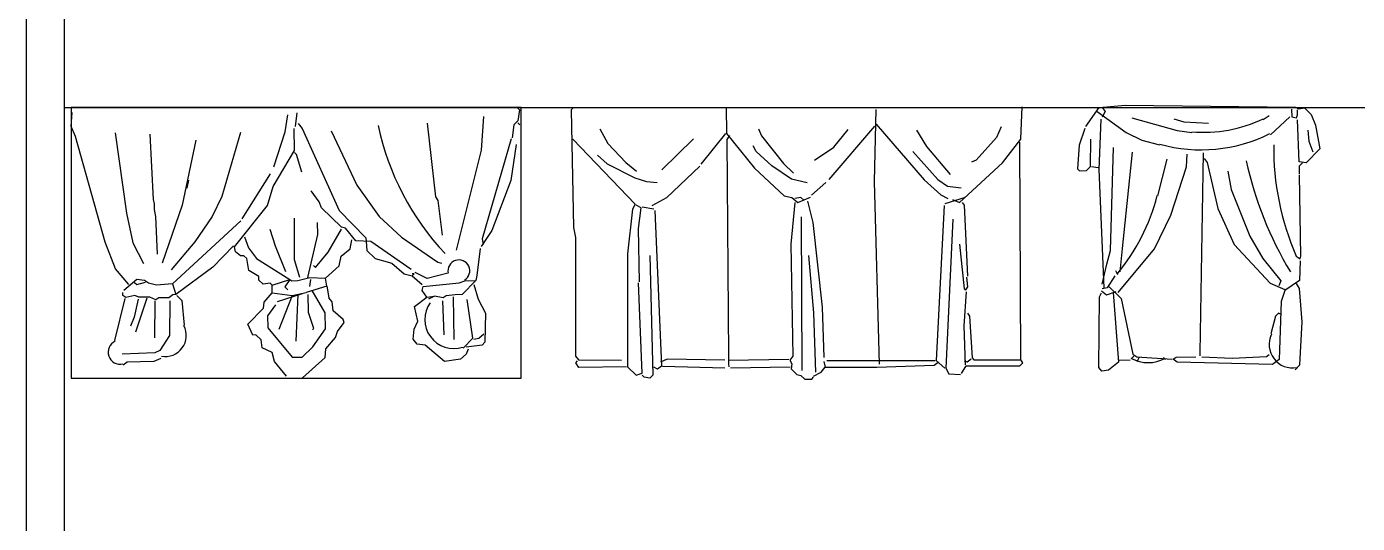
# Model space of a CAD drawing. Header units: inches. Extents: x 8.9 to 51.4, y 16 to 40.8.
# Drawn here: x 30.36 to 42.29, y 28.59 to 33.04 of the extents above; entities that cross this region are included whole.
import ezdxf

# ---------------------------------------------------------------- set-up
doc = ezdxf.new("R2010")
doc.units = ezdxf.units.IN
doc.header["$MEASUREMENT"] = 0
for name, color, linetype in [('02', 2, 'Continuous'), ('4', 4, 'Continuous'), ('kadrbm', 4, 'Continuous')]:
    doc.layers.add(name, color=color, linetype=linetype)

# ---------------------------------------------------------------- blocks, each defined once
blk = doc.blocks.new('kadrbm')
at = {"layer": 'kadrbm', "color": 4}
blk.add_lwpolyline([(0, 0), (0, 24.797), (21, 24.797), (21, 0), (0, 0)], close=True, dxfattribs=at)
blk.add_lwpolyline([(20.663, 0.326), (20.663, 24.46), (0.337, 24.46), (0.337, 0.326), (20.663, 0.326)], dxfattribs=at)

msp = doc.modelspace()

# ---------------------------------------------------------------- linework, layer by layer
at = {"layer": '02'}
for p, q in [((39.271, 32.036), (39.283, 32.324)), ((39.973, 32.318), (40.21, 32.34)), ((40.21, 32.34), (41.732, 32.323)), ((41.732, 32.323), (41.759, 32.306)), ((30.761, 32.148), (30.768, 32.273)), ((32.679, 32.101), (32.703, 32.253)), ((32.783, 32.272), (32.767, 32.147)), ((34.438, 31.936), (34.459, 32.239)), ((34.761, 32.316), (34.779, 32.298)), ((34.779, 32.298), (34.763, 32.2)), ((35.259, 32.315), (35.242, 32.297)), ((35.242, 32.297), (35.261, 31.241)), ((36.63, 32.321), (36.634, 32.086)), ((37.959, 31.655), (37.974, 32.301)), ((39.853, 32.149), (39.973, 32.318)), ((39.956, 32.283), (40.214, 32.094)), ((39.974, 31.764), (39.992, 32.213)), ((39.999, 32.319), (40.026, 32.284)), ((40.026, 32.284), (40.001, 32.231)), ((40.265, 32.227), (40.672, 32.111)), ((40.643, 32.216), (40.732, 32.191)), ((41.444, 32.212), (41.496, 32.248)), ((41.508, 32.073), (41.681, 32.234)), ((41.698, 32.305), (41.699, 32.234)), ((41.699, 32.234), (41.743, 32.226)), ((41.743, 32.226), (41.751, 32.253)), ((41.751, 32.253), (41.75, 32.297)), ((41.767, 31.831), (41.752, 32.209)), ((41.759, 32.306), (41.812, 32.315)), ((41.812, 32.315), (41.874, 32.255)), ((41.874, 32.255), (41.911, 32.159)), ((30.798, 32.059), (30.761, 32.148)), ((31.154, 32.092), (31.256, 31.372)), ((32.278, 32.094), (32.109, 31.52)), ((32.577, 31.787), (32.679, 32.101)), ((32.762, 31.933), (32.758, 32.129)), ((32.793, 32.174), (32.83, 32.13)), ((32.83, 32.13), (33.163, 31.396)), ((33.089, 32.108), (33.32, 31.622)), ((33.952, 32.177), (34.026, 31.518)), ((34.728, 32.164), (34.712, 32.047)), ((34.763, 32.2), (34.728, 32.164)), ((34.782, 32.164), (34.763, 32.182)), ((35.498, 32.127), (35.57, 31.997)), ((36.625, 32.086), (36.403, 31.811)), ((36.634, 32.086), (36.883, 31.776)), ((36.921, 32.126), (36.948, 32.065)), ((37.959, 32.152), (37.549, 31.674)), ((37.596, 31.963), (37.724, 32.122)), ((37.976, 32.17), (38.404, 31.671)), ((38.335, 32.115), (38.425, 31.969)), ((39.094, 32.146), (39.052, 32.049)), ((39.844, 32.131), (39.794, 31.981)), ((40.214, 32.094), (40.356, 32.026)), ((40.672, 32.111), (40.804, 32.095)), ((40.732, 32.191), (40.952, 32.177)), ((41.842, 32.114), (41.852, 32.017)), ((41.911, 32.159), (41.95, 31.948)), ((31.064, 31.11), (30.798, 32.059)), ((31.466, 32.08), (31.495, 31.492)), ((31.878, 32.025), (31.754, 31.443)), ((34.704, 32.038), (34.443, 31.142)), ((34.749, 31.986), (34.701, 31.664)), ((35.255, 32.035), (35.816, 31.452)), ((35.57, 31.997), (35.73, 31.825)), ((36.338, 32.037), (36.055, 31.761)), ((36.66, 32.069), (36.635, 32.033)), ((36.635, 32.033), (36.651, 30.087)), ((36.898, 31.924), (36.871, 31.976)), ((36.948, 32.065), (37.145, 31.815)), ((38.425, 31.969), (38.639, 31.719)), ((39.052, 32.049), (38.872, 31.845)), ((39.108, 31.823), (39.271, 32.036)), ((39.27, 30.054), (39.262, 32.009)), ((39.794, 31.981), (39.78, 31.77)), ((39.894, 31.789), (39.899, 32.036)), ((40.356, 32.026), (40.515, 31.985)), ((41.852, 32.017), (41.889, 31.921)), ((32.571, 31.609), (32.762, 31.933)), ((32.78, 31.898), (32.762, 31.915)), ((32.828, 31.738), (32.78, 31.898)), ((34.213, 31.04), (34.438, 31.936)), ((35.476, 31.891), (35.565, 31.814)), ((37.04, 31.796), (36.898, 31.924)), ((37.423, 31.846), (37.596, 31.963)), ((38.304, 31.923), (38.526, 31.674)), ((38.872, 31.845), (38.829, 31.827)), ((40.075, 31.036), (40.102, 31.96)), ((40.27, 31.919), (40.18, 31.055)), ((40.579, 31.854), (40.497, 31.527)), ((40.756, 31.787), (40.763, 31.901)), ((40.904, 31.912), (40.874, 30.117)), ((40.914, 31.86), (40.941, 31.825)), ((41.95, 31.948), (41.829, 31.823)), ((35.565, 31.814), (35.811, 31.687)), ((35.73, 31.825), (35.828, 31.749)), ((36.394, 31.793), (36.094, 31.509)), ((36.883, 31.776), (37.15, 31.527)), ((37.217, 31.677), (37.04, 31.796)), ((37.145, 31.815), (37.233, 31.73)), ((38.722, 31.467), (39.108, 31.823)), ((39.78, 31.77), (39.798, 31.752)), ((39.798, 31.752), (39.86, 31.753)), ((39.86, 31.753), (39.894, 31.789)), ((39.903, 31.789), (39.965, 31.782)), ((40.019, 30.701), (39.974, 31.764)), ((40.614, 31.353), (40.756, 31.787)), ((40.941, 31.825), (41.036, 31.413)), ((41.127, 31.749), (41.156, 31.583)), ((41.829, 31.823), (41.767, 31.831)), ((41.768, 31.796), (41.794, 31.822)), ((41.769, 31.725), (41.768, 31.796)), ((31.812, 31.667), (31.796, 31.595)), ((32.543, 31.724), (32.291, 31.319)), ((32.521, 31.439), (32.571, 31.609)), ((33.32, 31.622), (33.521, 31.34)), ((34.701, 31.664), (34.531, 31.215)), ((35.811, 31.687), (35.917, 31.654)), ((35.917, 31.654), (36.013, 31.647)), ((37.357, 31.644), (37.217, 31.677)), ((37.523, 31.647), (37.394, 31.532)), ((38.005, 30.015), (37.959, 31.655)), ((38.404, 31.671), (38.555, 31.534)), ((38.526, 31.674), (38.615, 31.614)), ((38.615, 31.614), (38.737, 31.599)), ((41.782, 30.986), (41.769, 31.716)), ((31.495, 31.492), (31.504, 31.456)), ((32.109, 31.52), (32.023, 31.341)), ((32.984, 31.473), (32.911, 31.57)), ((34.026, 31.518), (34.045, 31.483)), ((36.094, 31.509), (35.964, 31.437)), ((37.15, 31.527), (37.22, 31.511)), ((37.22, 31.511), (37.273, 31.468)), ((37.298, 31.512), (37.246, 31.503)), ((37.273, 31.468), (37.386, 31.514)), ((37.325, 31.487), (37.298, 31.512)), ((38.555, 31.534), (38.617, 31.501)), ((38.773, 31.512), (38.591, 31.456)), ((38.66, 31.493), (38.722, 31.467)), ((41.156, 31.583), (41.322, 31.163)), ((31.256, 31.372), (31.314, 31.105)), ((31.504, 31.456), (31.505, 31.403)), ((31.505, 31.403), (31.515, 31.341)), ((31.754, 31.443), (31.576, 30.923)), ((32.224, 31.068), (32.521, 31.439)), ((33.003, 31.42), (32.984, 31.473)), ((33.184, 31.245), (33.003, 31.42)), ((33.163, 31.396), (33.4, 31.151)), ((34.045, 31.483), (34.086, 31.172)), ((35.79, 31.408), (35.745, 31.005)), ((35.816, 31.452), (35.79, 31.408)), ((35.868, 31.418), (35.824, 31.443)), ((35.846, 31.234), (35.868, 31.418)), ((35.877, 31.427), (35.982, 31.411)), ((35.991, 31.394), (36.05, 29.998)), ((37.247, 31.468), (37.21, 31.092)), ((37.36, 31.479), (37.407, 31.287)), ((38.583, 31.439), (38.511, 30.05)), ((38.766, 31.442), (38.748, 31.468)), ((38.795, 30.805), (38.766, 31.442)), ((41.036, 31.413), (41.182, 31.09)), ((31.515, 31.341), (31.53, 31.002)), ((32.282, 31.301), (31.668, 30.738)), ((32.023, 31.341), (31.867, 31.115)), ((32.761, 30.952), (32.763, 31.327)), ((32.971, 31.179), (32.969, 31.286)), ((33.521, 31.34), (33.72, 31.156)), ((37.301, 31.338), (37.308, 29.959)), ((37.407, 31.287), (37.49, 30.529)), ((38.663, 31.318), (38.599, 29.981)), ((40.47, 31.052), (40.614, 31.353)), ((32.312, 31.158), (32.349, 31.061)), ((32.59, 31.074), (32.542, 31.225)), ((32.88, 30.794), (32.971, 31.179)), ((33.063, 31.02), (33.184, 31.227)), ((33.22, 31.237), (33.184, 31.245)), ((33.311, 31.122), (33.22, 31.237)), ((33.259, 31.05), (33.275, 31.131)), ((33.4, 31.151), (33.403, 31.118)), ((33.72, 31.156), (34.045, 30.93)), ((34.531, 31.215), (34.435, 31.071)), ((34.443, 31.142), (34.453, 31.089)), ((35.261, 31.241), (35.28, 31.154)), ((35.28, 31.154), (35.281, 30.089)), ((35.854, 30.754), (35.846, 31.234)), ((41.322, 31.163), (41.439, 30.963)), ((31.158, 30.871), (31.064, 31.11)), ((31.314, 31.105), (31.407, 30.92)), ((31.867, 31.115), (31.657, 30.862)), ((32.215, 31.077), (32.031, 30.886)), ((32.234, 31.023), (32.224, 31.068)), ((32.279, 30.989), (32.234, 31.023)), ((32.349, 31.061), (32.422, 30.964)), ((32.683, 30.844), (32.59, 31.074)), ((32.949, 30.884), (33.063, 31.02)), ((33.18, 30.986), (33.259, 31.05)), ((33.445, 31.116), (33.311, 31.122)), ((33.403, 31.118), (33.41, 31.035)), ((33.41, 31.035), (33.483, 30.965)), ((33.806, 30.864), (33.445, 31.116)), ((34.426, 31.053), (34.395, 30.811)), ((37.21, 31.092), (37.227, 30.088)), ((38.72, 31.092), (38.762, 30.691)), ((40.042, 30.912), (40.075, 31.036)), ((40.143, 30.659), (40.47, 31.052)), ((40.18, 31.055), (40.157, 30.844)), ((41.182, 31.09), (41.505, 30.744)), ((32.306, 30.989), (32.279, 30.989)), ((32.333, 30.963), (32.306, 30.989)), ((32.353, 30.856), (32.333, 30.963)), ((32.422, 30.964), (32.719, 30.777)), ((32.808, 30.793), (32.761, 30.952)), ((32.931, 30.902), (32.949, 30.884)), ((33.04, 30.788), (33.163, 30.897)), ((33.163, 30.897), (33.18, 30.986)), ((33.483, 30.965), (33.635, 30.923)), ((33.635, 30.923), (33.744, 30.827)), ((34.045, 30.93), (34.081, 30.922)), ((35.745, 31.005), (35.745, 29.993)), ((35.946, 30.991), (35.973, 29.918)), ((37.369, 30.99), (37.412, 30.476)), ((40.001, 30.735), (40.042, 30.912)), ((41.439, 30.963), (41.601, 30.763)), ((41.738, 30.986), (41.774, 30.96)), ((41.774, 30.942), (41.768, 30.766)), ((41.774, 30.96), (41.782, 30.986)), ((31.276, 30.73), (31.158, 30.871)), ((31.347, 30.776), (31.232, 30.676)), ((31.418, 30.768), (31.347, 30.776)), ((32.031, 30.886), (31.697, 30.64)), ((32.443, 30.804), (32.353, 30.856)), ((32.443, 30.769), (32.443, 30.804)), ((32.56, 30.726), (32.719, 30.777)), ((32.719, 30.777), (32.676, 30.71)), ((32.719, 30.777), (32.738, 30.765)), ((32.791, 30.766), (32.898, 30.794)), ((32.898, 30.794), (33.04, 30.788)), ((32.899, 30.714), (32.907, 30.777)), ((33.052, 30.717), (33.04, 30.788)), ((33.744, 30.827), (33.816, 30.81)), ((33.833, 30.828), (33.815, 30.828)), ((33.816, 30.81), (33.833, 30.828)), ((33.816, 30.81), (33.906, 30.732)), ((33.95, 30.786), (33.842, 30.838)), ((34.136, 30.834), (33.95, 30.786)), ((34.395, 30.811), (34.387, 30.767)), ((38.796, 30.709), (38.786, 30.796)), ((40.114, 30.808), (40.045, 30.701)), ((40.14, 30.817), (40.122, 30.852)), ((31.224, 30.631), (31.224, 30.658)), ((31.329, 30.749), (31.347, 30.732)), ((31.347, 30.732), (31.427, 30.751)), ((31.454, 30.742), (31.418, 30.768)), ((31.526, 30.726), (31.454, 30.742)), ((31.668, 30.738), (31.526, 30.726)), ((31.668, 30.738), (31.697, 30.64)), ((32.48, 30.733), (32.443, 30.769)), ((32.542, 30.743), (32.48, 30.733)), ((32.491, 30.573), (32.561, 30.655)), ((32.56, 30.726), (32.542, 30.743)), ((32.561, 30.655), (32.56, 30.726)), ((32.561, 30.655), (32.74, 30.631)), ((32.676, 30.71), (32.703, 30.684)), ((32.738, 30.765), (32.791, 30.766)), ((32.74, 30.631), (32.866, 30.658)), ((33.052, 30.717), (32.866, 30.658)), ((33.037, 30.476), (32.921, 30.676)), ((33.052, 30.717), (33.07, 30.61)), ((33.907, 30.678), (33.915, 30.714)), ((33.949, 30.618), (33.907, 30.678)), ((33.915, 30.714), (34.236, 30.746)), ((34.236, 30.746), (34.289, 30.765)), ((34.387, 30.767), (34.264, 30.64)), ((34.289, 30.765), (34.387, 30.767)), ((34.37, 30.731), (34.408, 30.598)), ((35.877, 29.934), (35.845, 30.745)), ((38.78, 30.665), (38.759, 30.36)), ((38.762, 30.691), (38.779, 30.683)), ((38.779, 30.683), (38.796, 30.709)), ((39.976, 30.621), (39.993, 30.656)), ((39.993, 30.674), (40.038, 30.639)), ((40.045, 30.701), (40.001, 30.691)), ((40.038, 30.639), (40.125, 30.667)), ((40.063, 30.71), (40.17, 30.606)), ((40.099, 30.658), (40.145, 30.034)), ((41.505, 30.744), (41.638, 30.685)), ((41.601, 30.763), (41.584, 30.719)), ((41.638, 30.676), (41.604, 30.579)), ((41.768, 30.766), (41.638, 30.676)), ((41.77, 30.696), (41.742, 30.739)), ((41.792, 30.397), (41.77, 30.696)), ((31.151, 30.229), (31.243, 30.605)), ((31.251, 30.614), (31.224, 30.631)), ((31.331, 30.633), (31.251, 30.614)), ((31.359, 30.598), (31.326, 30.437)), ((31.367, 30.616), (31.331, 30.633)), ((31.439, 30.608), (31.337, 30.303)), ((31.465, 30.618), (31.367, 30.616)), ((31.519, 30.592), (31.465, 30.618)), ((31.51, 30.583), (31.507, 30.253)), ((31.546, 30.61), (31.519, 30.592)), ((31.635, 30.612), (31.546, 30.61)), ((31.67, 30.639), (31.635, 30.612)), ((31.644, 30.585), (31.641, 30.273)), ((31.697, 30.64), (31.67, 30.639)), ((31.706, 30.631), (31.751, 30.587)), ((31.751, 30.587), (31.773, 30.365)), ((32.483, 30.52), (32.491, 30.573)), ((32.59, 30.548), (32.52, 30.449)), ((32.83, 30.646), (32.607, 30.575)), ((32.74, 30.631), (32.62, 30.326)), ((32.791, 30.642), (32.774, 30.222)), ((32.882, 30.642), (32.885, 30.482)), ((33.098, 30.575), (33.07, 30.61)), ((33.108, 30.495), (33.098, 30.575)), ((33.838, 30.534), (33.949, 30.618)), ((33.867, 30.401), (33.838, 30.534)), ((33.949, 30.618), (34.015, 30.627)), ((34.015, 30.627), (33.962, 30.599)), ((34.095, 30.61), (34.015, 30.627)), ((34.087, 30.583), (34.101, 30.28)), ((34.122, 30.628), (34.095, 30.61)), ((34.202, 30.639), (34.122, 30.628)), ((34.184, 30.621), (34.191, 30.237)), ((34.264, 30.64), (34.202, 30.639)), ((34.36, 30.249), (34.31, 30.596)), ((34.408, 30.598), (34.472, 30.474)), ((39.97, 29.987), (39.976, 30.621)), ((40.17, 30.606), (40.276, 30.107)), ((41.604, 30.579), (41.587, 30.059)), ((31.326, 30.437), (31.292, 30.356)), ((32.343, 30.374), (32.483, 30.52)), ((32.52, 30.449), (32.522, 30.342)), ((32.885, 30.482), (32.932, 30.34)), ((33.039, 30.333), (33.037, 30.476)), ((33.198, 30.416), (33.108, 30.495)), ((33.208, 30.39), (33.198, 30.416)), ((34.472, 30.474), (34.468, 30.215)), ((37.412, 30.476), (37.43, 29.944)), ((37.49, 30.529), (37.507, 30.076)), ((38.792, 30.474), (38.81, 30.448)), ((38.81, 30.448), (38.834, 30.073)), ((41.554, 30.446), (41.513, 30.287)), ((41.58, 30.473), (41.554, 30.446)), ((41.598, 30.464), (41.58, 30.473)), ((32.389, 30.277), (32.343, 30.374)), ((32.522, 30.342), (32.741, 30.078)), ((32.932, 30.34), (32.924, 30.322)), ((32.926, 30.171), (33.039, 30.333)), ((33.13, 30.254), (33.147, 30.308)), ((33.147, 30.308), (33.208, 30.39)), ((33.826, 30.24), (33.833, 30.329)), ((33.833, 30.329), (33.867, 30.401)), ((38.759, 30.36), (38.773, 30.011)), ((41.773, 30.01), (41.792, 30.397)), ((31.641, 30.273), (31.554, 30.138)), ((32.416, 30.278), (32.389, 30.277)), ((32.462, 30.234), (32.416, 30.278)), ((32.472, 30.163), (32.462, 30.234)), ((33.042, 30.155), (33.13, 30.254)), ((33.862, 30.196), (33.826, 30.24)), ((33.933, 30.188), (33.862, 30.196)), ((34.105, 30.04), (33.933, 30.188)), ((34.273, 30.159), (34.36, 30.249)), ((34.442, 30.188), (34.299, 30.168)), ((34.369, 30.24), (34.414, 30.25)), ((34.414, 30.25), (34.458, 30.287)), ((34.468, 30.215), (34.442, 30.188)), ((31.51, 30.119), (31.216, 30.105)), ((31.564, 30.067), (31.502, 30.039)), ((31.554, 30.138), (31.51, 30.119)), ((32.562, 30.12), (32.472, 30.163)), ((32.581, 30.04), (32.562, 30.12)), ((32.741, 30.078), (32.83, 30.08)), ((32.83, 30.08), (32.926, 30.171)), ((32.833, 29.893), (33.035, 30.075)), ((33.035, 30.075), (33.042, 30.155)), ((34.248, 30.06), (34.105, 30.04)), ((34.3, 30.106), (34.248, 30.06)), ((34.317, 30.15), (34.3, 30.106)), ((35.281, 30.089), (35.307, 30.055)), ((36.102, 30.06), (36.041, 30.033)), ((36.617, 30.052), (36.102, 30.06)), ((36.651, 30.087), (36.652, 30.017)), ((36.652, 30.052), (37.193, 30.062)), ((37.227, 30.088), (37.202, 30.053)), ((38.79, 30.037), (38.825, 30.064)), ((38.834, 30.073), (38.851, 30.056)), ((38.851, 30.056), (39.262, 30.054)), ((40.259, 30.063), (40.285, 30.089)), ((40.276, 30.107), (40.311, 30.081)), ((40.311, 30.081), (40.628, 30.06)), ((40.329, 30.073), (40.312, 30.037)), ((40.549, 30.076), (40.567, 30.059)), ((40.637, 30.06), (40.663, 30.078)), ((40.673, 30.035), (40.637, 30.06)), ((40.663, 30.078), (40.839, 30.082)), ((40.874, 30.117), (40.874, 30.091)), ((40.892, 30.082), (41.165, 30.07)), ((41.165, 30.07), (41.472, 30.084)), ((41.472, 30.084), (41.498, 30.102)), ((41.587, 30.059), (41.526, 30.014)), ((31.261, 30.035), (31.226, 30.007)), ((31.502, 30.039), (31.261, 30.035)), ((32.69, 29.908), (32.581, 30.04)), ((35.282, 30.028), (35.299, 30.046)), ((35.309, 29.985), (35.282, 30.028)), ((35.307, 30.055), (35.692, 30.053)), ((35.736, 29.993), (35.309, 29.985)), ((35.745, 29.993), (35.825, 29.916)), ((36.016, 29.971), (35.981, 29.988)), ((36.05, 29.998), (36.016, 29.971)), ((36.059, 29.998), (36.618, 29.982)), ((36.652, 30.017), (36.653, 29.991)), ((36.67, 29.983), (37.203, 29.992)), ((37.202, 30.053), (37.22, 30.018)), ((37.22, 30.018), (37.212, 29.975)), ((37.212, 29.975), (37.265, 29.923)), ((37.414, 29.908), (37.483, 29.945)), ((37.483, 29.945), (37.517, 29.989)), ((37.507, 30.041), (37.517, 29.989)), ((37.517, 29.989), (37.98, 29.988)), ((37.533, 30.05), (38.502, 30.05)), ((37.98, 29.988), (38.494, 30.006)), ((38.494, 30.006), (38.529, 30.033)), ((38.511, 30.05), (38.591, 29.981)), ((38.599, 29.981), (38.627, 29.93)), ((38.74, 29.932), (38.782, 30.002)), ((38.764, 30.045), (38.79, 30.037)), ((38.782, 30.002), (39.262, 30.002)), ((39.262, 30.002), (39.288, 30.028)), ((39.288, 30.028), (39.27, 30.054)), ((39.997, 29.952), (39.97, 29.987)), ((40.058, 29.962), (39.997, 29.952)), ((40.145, 30.034), (40.058, 29.962)), ((40.153, 30.052), (40.25, 30.054)), ((41.526, 30.014), (40.673, 30.035)), ((41.73, 29.965), (41.773, 30.01)), ((35.825, 29.916), (35.877, 29.934)), ((35.895, 29.899), (35.877, 29.916)), ((35.947, 29.892), (35.895, 29.899)), ((35.973, 29.918), (35.947, 29.892)), ((37.265, 29.923), (37.3, 29.915)), ((37.3, 29.915), (37.336, 29.881)), ((37.336, 29.881), (37.397, 29.882)), ((37.397, 29.882), (37.414, 29.9)), ((38.627, 29.93), (38.731, 29.923))]:
    msp.add_line(p, q, dxfattribs=at)
msp.add_lwpolyline([(30.759, 32.318), (30.759, 29.892), (34.792, 29.892), (34.792, 32.318)], close=True, dxfattribs=at)
msp.add_lwpolyline([(35.264, 32.32), (39.282, 32.32)], dxfattribs=at)
for centre, radius, start, end in [((40.915, 33.311), 1.214, 264.7966, 295.7174), ((35.834, 32.638), 2.371, 191.6729, 223.4181), ((40.888, 33.311), 1.372, 254.3008, 296.5885), ((43.956, 31.957), 2.419, 179.3337, 203.6519), ((44.447, 32.52), 3.228, 192.1568, 211.2677), ((38.739, 31.98), 1.812, 320.3087, 345.5502), ((34.234, 30.853), 0.0981, 301.9638, 191.3048), ((34.188, 30.416), 0.259, 144.1301, 288.2415), ((31.605, 30.272), 0.187, 258.7352, 28.7585), ((31.198, 30.123), 0.107, 113.6199, 283.9946), ((41.708, 30.193), 0.211, 154.4349, 280.0903), ((40.412, 30.347), 0.317, 241.6422, 298.2553)]:
    msp.add_arc(centre, radius, start, end, dxfattribs=at)
at = {"layer": '4'}
msp.add_line((30.698, 32.318), (51.024, 32.318), dxfattribs=at)

# ---------------------------------------------------------------- block references
at = {"layer": 'kadrbm'}
msp.add_blockref('kadrbm', (30.361, 15.992), dxfattribs=at)

doc.saveas('drawing.dxf')
